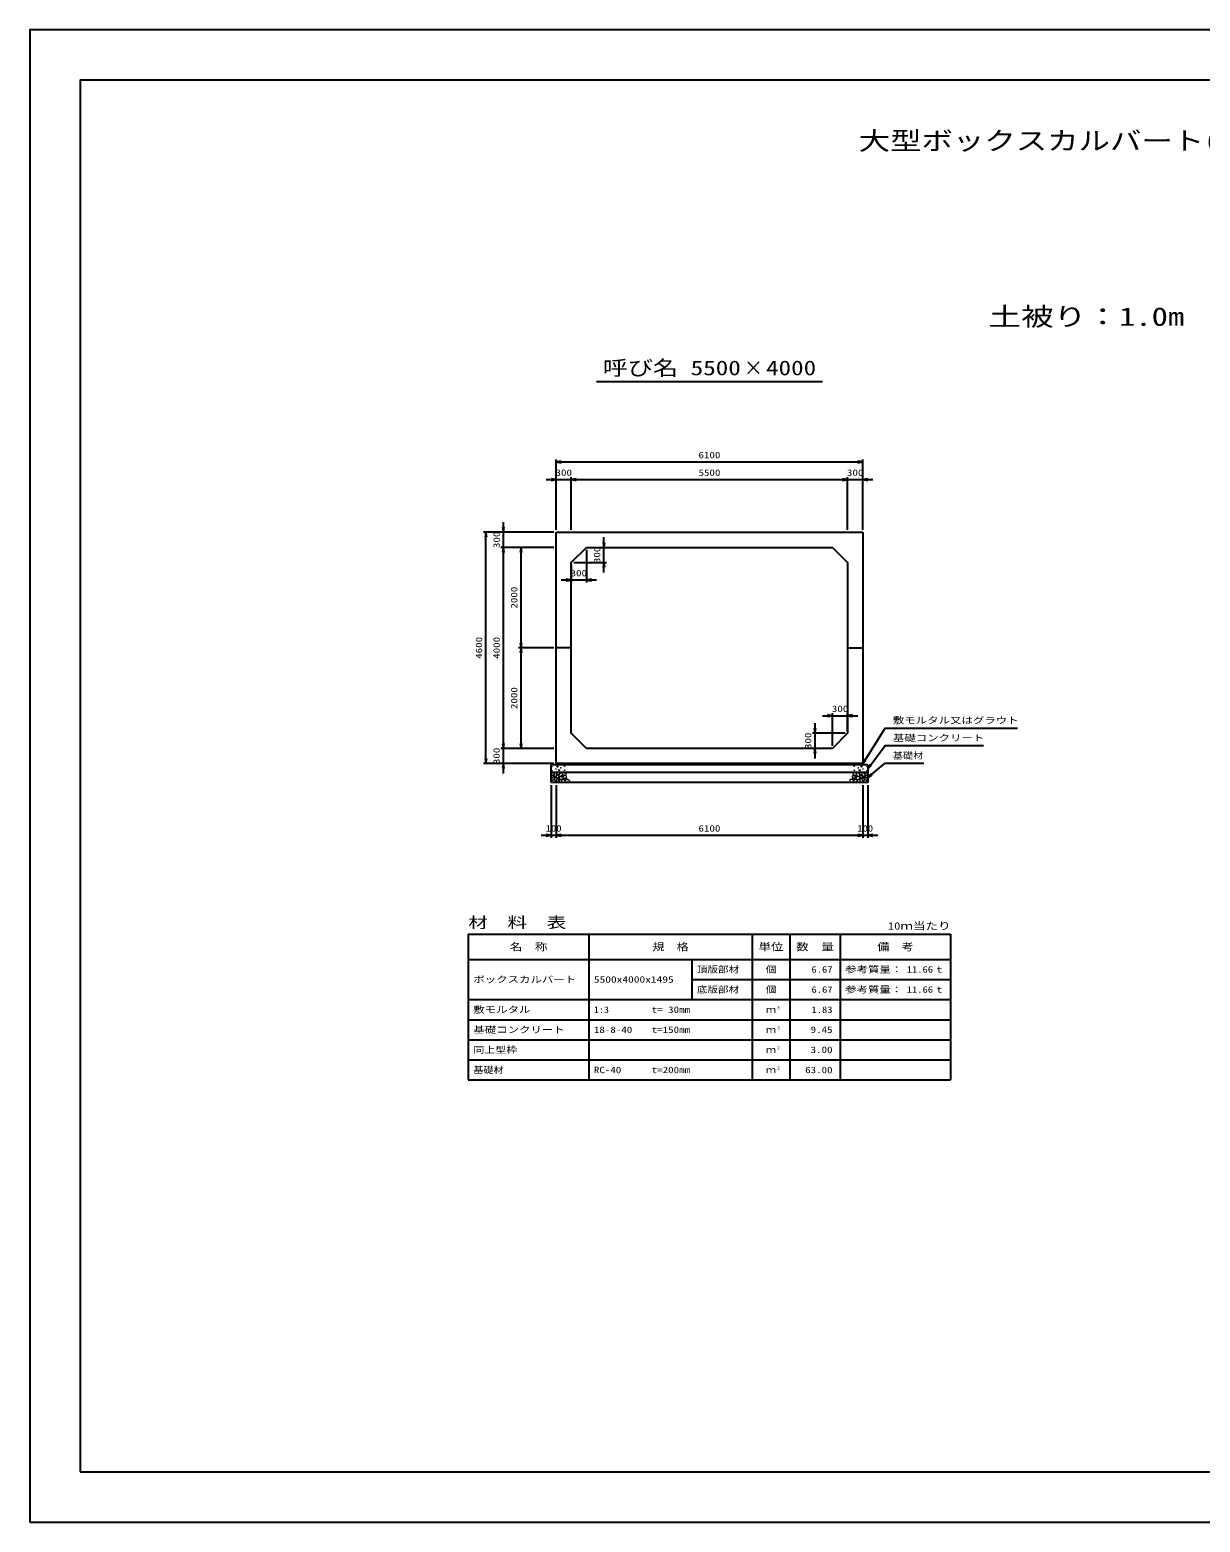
# Model space of a CAD drawing. Units: millimetres at full size. Extents: x 0 to 42050, y 0 to 29700.
# Drawn here: x 0 to 23290, y 0 to 29700 of the extents above; entities that cross this region are included whole.
import ezdxf
from ezdxf.enums import TextEntityAlignment as Align

# ---------------------------------------------------------------- set-up
doc = ezdxf.new("R2010")
doc.units = ezdxf.units.MM
for name, color, linetype, lineweight in [('D-DCR-HCHn', 4, 'Continuous', 9), ('D-MTR-FRAM', 7, 'Continuous', 25), ('D-MTR-LINE', 7, 'Continuous', 25), ('D-STR-DIM', 7, 'Continuous', 25), ('D-STR-STRn', 1, 'Continuous', 25), ('D-STR-TXT', 7, 'Continuous', 25), ('D-TTL', 2, 'Continuous', 25), ('D-TTL-TXT', 7, 'Continuous', 25)]:
    doc.layers.add(name, color=color, linetype=linetype, lineweight=lineweight)
doc.layers.add('D-MTR', color=7, linetype='Continuous')
doc.layers.add('D-MTR-TXT', color=7, linetype='Continuous')
doc.styles.add('ＭＳ ゴシック', font='')
doc.styles.get('ＭＳ ゴシック').set_extended_font_data('MS Gothic')

# ---------------------------------------------------------------- blocks, each defined once
blk = doc.blocks.new('open_arrow')
at = {"color": 0, "linetype": 'Continuous', "lineweight": -2}
blk.add_lwpolyline([(7.5, 1.25), (0, 0), (7.5, -1.25)], dxfattribs=at)

msp = doc.modelspace()

# ---------------------------------------------------------------- linework, layer by layer
at = {"layer": 'D-DCR-HCHn'}
for points in [[(10382.281, 14853.808), (10375.346, 14833.005), (10384.592, 14819.136), (10407.707, 14816.824), (10423.488, 14823.599), (10416.952, 14839.939), (10421.575, 14849.185), (10412.33, 14858.431), (10398.461, 14863.053)], [(10426.198, 14911.594), (10405.395, 14916.217), (10386.904, 14906.971), (10384.592, 14886.168), (10389.215, 14869.988), (10412.33, 14863.053), (10428.51, 14863.053), (10435.444, 14874.611), (10435.444, 14900.037)], [(10444.69, 14913.906), (10437.756, 14893.102), (10440.067, 14869.988), (10423.887, 14844.562), (10444.69, 14833.005), (10467.805, 14844.562), (10481.673, 14863.053), (10486.296, 14893.102), (10481.673, 14909.283), (10467.805, 14916.217)], [(10483.985, 14858.431), (10472.427, 14830.693), (10481.673, 14819.136), (10509.411, 14819.136), (10520.968, 14823.759), (10532.525, 14839.939), (10532.525, 14853.808), (10520.968, 14872.299), (10507.099, 14874.611)], [(10548.447, 14836.214), (10535.689, 14840.569), (10534.425, 14868.678), (10547.512, 14897.359), (10564.448, 14913.536), (10596.403, 14907.032), (10599.133, 14871.913), (10588.816, 14859.876), (10560.739, 14844.301)], [(10579.798, 14845.711), (10581.454, 14839.566), (10587.011, 14835.193), (10599.19, 14833.302), (10610.305, 14839.802), (10620.592, 14849.138), (10629.858, 14857.333), (10629.635, 14863.462), (10623.736, 14868.875), (10609.203, 14870.356), (10596.47, 14864.383), (10587.011, 14855.165), (10582.281, 14850.556)], [(10607.012, 14879.601), (10600.964, 14885.086), (10599.897, 14890.792), (10603.414, 14903.305), (10613.71, 14917.61), (10636.004, 14916.105), (10657.571, 14905.811), (10672.195, 14885.597), (10670.021, 14872.456), (10663.02, 14865.716), (10651.769, 14863.215), (10635.511, 14867.483), (10614.289, 14874.481)], [(10668.372, 14811.832), (10673.688, 14816.874), (10680.476, 14825.68), (10682.145, 14833.275), (10678.144, 14847.685), (10664.088, 14858.67), (10643.907, 14857.89), (10616.698, 14843.001), (10607.086, 14830.757), (10610.152, 14816.784), (10619.778, 14810.04), (10628.599, 14809.145), (10642.363, 14809.524), (10655.808, 14811.002)], [(16381.628, 14811.832), (16376.312, 14816.874), (16369.524, 14825.68), (16367.855, 14833.275), (16371.856, 14847.685), (16385.912, 14858.67), (16406.093, 14857.89), (16433.302, 14843.001), (16442.914, 14830.757), (16439.848, 14816.784), (16430.222, 14810.04), (16421.401, 14809.145), (16407.637, 14809.524), (16394.192, 14811.002)], [(16442.988, 14879.601), (16449.036, 14885.086), (16450.103, 14890.792), (16446.586, 14903.305), (16436.29, 14917.61), (16413.996, 14916.105), (16392.429, 14905.811), (16377.805, 14885.597), (16379.979, 14872.456), (16386.98, 14865.716), (16398.231, 14863.215), (16414.489, 14867.483), (16435.711, 14874.481)], [(16470.202, 14845.711), (16468.546, 14839.566), (16462.989, 14835.193), (16450.81, 14833.302), (16439.695, 14839.802), (16429.408, 14849.138), (16420.142, 14857.333), (16420.365, 14863.462), (16426.264, 14868.875), (16440.797, 14870.356), (16453.53, 14864.383), (16462.989, 14855.165), (16467.719, 14850.556)], [(16501.553, 14836.214), (16514.311, 14840.569), (16515.575, 14868.678), (16502.488, 14897.359), (16485.552, 14913.536), (16453.597, 14907.032), (16450.867, 14871.913), (16461.184, 14859.876), (16489.261, 14844.301)], [(16566.015, 14858.431), (16577.573, 14830.693), (16568.327, 14819.136), (16540.589, 14819.136), (16529.032, 14823.759), (16517.475, 14839.939), (16517.475, 14853.808), (16529.032, 14872.299), (16542.901, 14874.611)], [(16605.31, 14913.906), (16612.244, 14893.102), (16609.933, 14869.988), (16626.113, 14844.562), (16605.31, 14833.005), (16582.195, 14844.562), (16568.327, 14863.053), (16563.704, 14893.102), (16568.327, 14909.283), (16582.195, 14916.217)], [(16623.802, 14911.594), (16644.605, 14916.217), (16663.096, 14906.971), (16665.408, 14886.168), (16660.785, 14869.988), (16637.67, 14863.053), (16621.49, 14863.053), (16614.556, 14874.611), (16614.556, 14900.037)], [(16667.719, 14853.808), (16674.654, 14833.005), (16665.408, 14819.136), (16642.293, 14816.824), (16626.512, 14823.599), (16633.048, 14839.939), (16628.425, 14849.185), (16637.67, 14858.431), (16651.539, 14863.053)], [(10426.155, 14777.009), (10443.277, 14802.692), (10441.137, 14809.112), (10417.594, 14815.533), (10396.192, 14813.393), (10381.21, 14800.551), (10379.07, 14785.57), (10381.21, 14770.588), (10398.332, 14766.308)], [(10434.716, 14723.503), (10449.698, 14729.924), (10453.978, 14751.326), (10445.417, 14766.308), (10430.435, 14770.588), (10411.173, 14768.448), (10389.771, 14759.887), (10379.07, 14747.045), (10379.07, 14732.064), (10385.49, 14723.503), (10411.173, 14725.643)], [(10449.313, 14833.005), (10437.756, 14823.759), (10442.379, 14816.824), (10458.559, 14816.824), (10465.493, 14819.136), (10470.116, 14828.382), (10463.182, 14835.316)], [(10486.082, 14777.009), (10496.783, 14802.692), (10488.222, 14813.393), (10462.539, 14813.393), (10451.838, 14809.112), (10441.137, 14794.131), (10441.137, 14781.289), (10451.838, 14764.167), (10464.679, 14762.027)], [(10481.801, 14729.924), (10481.801, 14755.606), (10471.1, 14762.027), (10460.399, 14755.606), (10458.259, 14740.625), (10460.399, 14727.783), (10475.381, 14723.503)], [(10522.466, 14725.643), (10528.886, 14744.905), (10526.746, 14766.308), (10541.728, 14789.85), (10522.466, 14800.551), (10501.063, 14789.85), (10488.222, 14772.728), (10483.941, 14744.905), (10488.222, 14729.924), (10501.063, 14723.503)], [(10518.185, 14800.551), (10528.886, 14809.112), (10524.606, 14815.533), (10509.624, 14815.533), (10503.204, 14813.393), (10498.923, 14804.832), (10505.344, 14798.411)], [(10539.588, 14727.783), (10558.85, 14723.503), (10575.972, 14732.064), (10578.112, 14751.326), (10575.968, 14774.878), (10552.429, 14782.327), (10537.447, 14778.603), (10531.027, 14762.027), (10531.027, 14738.484)], [(10588.203, 14779.532), (10552.829, 14786.129), (10537.782, 14798.266), (10533.03, 14817.263), (10547.713, 14831.629), (10576.323, 14839.69), (10597.97, 14826.761), (10611.961, 14809.347), (10608.002, 14791.67)], [(10587.352, 14773.637), (10602.306, 14782.556), (10628.44, 14782.292), (10649.93, 14763.525), (10653.643, 14734.899), (10639.853, 14724.245), (10603.098, 14721.871), (10586.731, 14731.633), (10582.172, 14754.06)], [(10624.971, 14785.265), (10629.183, 14788.446), (10632.686, 14793.505), (10632.81, 14800.431), (10628.414, 14806.067), (10620.769, 14807.977), (10614.356, 14806.179), (10612.704, 14800.442), (10611.896, 14794.835), (10612.881, 14787.456), (10618.975, 14784.127)], [(10652.597, 14770.331), (10642.895, 14775.079), (10635.89, 14783.822), (10635.719, 14795.084), (10639.942, 14805.627), (10655.189, 14807.625), (10670.054, 14808.018), (10684.481, 14802.512), (10686.849, 14793.273), (10674.54, 14782.195), (10659.555, 14773.15)], [(10684.972, 14722.493), (10669.837, 14724.274), (10659.866, 14729.787), (10655.835, 14742.722), (10655.945, 14754.963), (10665.172, 14771.678), (10683.242, 14782.822), (10710.731, 14778.403), (10732.453, 14770.334), (10737.643, 14746.125), (10733.03, 14728.257), (10711.884, 14722.877)], [(16365.028, 14722.493), (16380.163, 14724.274), (16390.134, 14729.787), (16394.165, 14742.722), (16394.055, 14754.963), (16384.828, 14771.678), (16366.758, 14782.822), (16339.269, 14778.403), (16317.547, 14770.334), (16312.357, 14746.125), (16316.97, 14728.257), (16338.116, 14722.877)], [(16397.403, 14770.331), (16407.105, 14775.079), (16414.11, 14783.822), (16414.281, 14795.084), (16410.058, 14805.627), (16394.811, 14807.625), (16379.946, 14808.018), (16365.519, 14802.512), (16363.151, 14793.273), (16375.46, 14782.195), (16390.445, 14773.15)], [(16462.648, 14773.637), (16447.694, 14782.556), (16421.56, 14782.292), (16400.07, 14763.525), (16396.357, 14734.899), (16410.147, 14724.245), (16446.902, 14721.871), (16463.269, 14731.633), (16467.828, 14754.06)], [(16425.029, 14785.265), (16420.817, 14788.446), (16417.314, 14793.505), (16417.19, 14800.431), (16421.586, 14806.067), (16429.231, 14807.977), (16435.644, 14806.179), (16437.296, 14800.442), (16438.104, 14794.835), (16437.119, 14787.456), (16431.025, 14784.127)], [(16461.797, 14779.532), (16497.171, 14786.129), (16512.218, 14798.266), (16516.97, 14817.263), (16502.287, 14831.629), (16473.677, 14839.69), (16452.03, 14826.761), (16438.039, 14809.347), (16441.998, 14791.67)], [(16510.412, 14727.783), (16491.15, 14723.503), (16474.028, 14732.064), (16471.888, 14751.326), (16474.032, 14774.878), (16497.571, 14782.327), (16512.553, 14778.603), (16518.973, 14762.027), (16518.973, 14738.484)], [(16527.534, 14725.643), (16521.114, 14744.905), (16523.254, 14766.308), (16508.272, 14789.85), (16527.534, 14800.551), (16548.937, 14789.85), (16561.778, 14772.728), (16566.059, 14744.905), (16561.778, 14729.924), (16548.937, 14723.503)], [(16531.815, 14800.551), (16521.114, 14809.112), (16525.394, 14815.533), (16540.376, 14815.533), (16546.796, 14813.393), (16551.077, 14804.832), (16544.656, 14798.411)], [(16563.918, 14777.009), (16553.217, 14802.692), (16561.778, 14813.393), (16587.461, 14813.393), (16598.162, 14809.112), (16608.863, 14794.131), (16608.863, 14781.289), (16598.162, 14764.167), (16585.321, 14762.027)], [(16568.199, 14729.924), (16568.199, 14755.606), (16578.9, 14762.027), (16589.601, 14755.606), (16591.741, 14740.625), (16589.601, 14727.783), (16574.619, 14723.503)], [(16600.687, 14833.005), (16612.244, 14823.759), (16607.621, 14816.824), (16591.441, 14816.824), (16584.507, 14819.136), (16579.884, 14828.382), (16586.818, 14835.316)], [(16615.284, 14723.503), (16600.302, 14729.924), (16596.022, 14751.326), (16604.583, 14766.308), (16619.565, 14770.588), (16638.827, 14768.448), (16660.229, 14759.887), (16670.93, 14747.045), (16670.93, 14732.064), (16664.51, 14723.503), (16638.827, 14725.643)], [(16623.845, 14777.009), (16606.723, 14802.692), (16608.863, 14809.112), (16632.406, 14815.533), (16653.808, 14813.393), (16668.79, 14800.551), (16670.93, 14785.57), (16668.79, 14770.588), (16651.668, 14766.308)]]:
    msp.add_lwpolyline(points, close=True, dxfattribs=at)
for points in [[(10518.432, 14918.547), (10501.093, 14916.446), (10489.258, 14908.701), (10489.626, 14889.819), (10495.514, 14876.087), (10510.025, 14876.185), (10530.107, 14879.153), (10539.799, 14893.689), (10549.082, 14903.492), (10551.884, 14914.345), (10539.099, 14918.547), (10518.082, 14918.547)], [(16531.568, 14918.547), (16548.907, 14916.446), (16560.742, 14908.701), (16560.374, 14889.819), (16554.486, 14876.087), (16539.975, 14876.185), (16519.893, 14879.153), (16510.201, 14893.689), (16500.918, 14903.492), (16498.116, 14914.345), (16510.901, 14918.547), (16531.918, 14918.547)]]:
    msp.add_lwpolyline(points, dxfattribs=at)
for centre, radius in [((10391.091, 15036.145), 4.5), ((10392.803, 14955.879), 4.5), ((10468.437, 14988.641), 4.5), ((10500.004, 15036.145), 11.25), ((10534.996, 14964.955), 11.25), ((10566.563, 15012.459), 4.5), ((10642.197, 15045.221), 4.5), ((10643.909, 14964.955), 4.5), ((16406.091, 14964.955), 4.5), ((16407.803, 15045.221), 4.5), ((16483.437, 15012.459), 4.5), ((16515.004, 14964.955), 11.25), ((16549.996, 15036.145), 11.25), ((16581.563, 14988.641), 4.5), ((16657.197, 14955.879), 4.5), ((16658.909, 15036.145), 4.5)]:
    msp.add_circle(centre, radius, dxfattribs=at)
at = {"layer": 'D-MTR-FRAM'}
for p, q in [((8725, 11700), (18325, 11700)), ((8725, 11700), (8725, 8800)), ((18325, 11700), (18325, 8800)), ((8725, 8800), (18325, 8800))]:
    msp.add_line(p, q, dxfattribs=at)
at = {"layer": 'D-MTR-LINE'}
for p, q in [((11125, 11700), (11125, 8800)), ((14375, 11700), (14375, 8800)), ((15125, 11700), (15125, 8800)), ((16125, 11700), (16125, 8800)), ((8725, 11200), (18325, 11200)), ((13175, 11200), (13175, 10400)), ((13175, 10800), (18325, 10800)), ((8725, 10400), (18325, 10400)), ((8725, 10000), (18325, 10000)), ((8725, 9600), (18325, 9600)), ((8725, 9200), (18325, 9200))]:
    msp.add_line(p, q, dxfattribs=at)
at = {"layer": 'D-STR-DIM'}
for p, q in [((10475, 19750), (10475, 21150)), ((10475, 21100), (16575, 21100)), ((16575, 19750), (16575, 21150)), ((10475, 19750), (10475, 20800)), ((10775, 19750), (10775, 20800)), ((10775, 19750), (10775, 20800)), ((16275, 19750), (16275, 20800)), ((16275, 19750), (16275, 20800)), ((16575, 19750), (16575, 20800)), ((10275, 20750), (10975, 20750)), ((10775, 20750), (16275, 20750)), ((16075, 20750), (16775, 20750)), ((9425, 19200), (9425, 19900)), ((10425, 19700), (9025, 19700)), ((9075, 15100), (9075, 19700)), ((10425, 19700), (9375, 19700)), ((10425, 19400), (9375, 19400)), ((10425, 19400), (9375, 19400)), ((9425, 15400), (9425, 19400)), ((10425, 19400), (9725, 19400)), ((9775, 17400), (9775, 19400)), ((11075, 19350), (11075, 18700)), ((11125, 19400), (11475, 19400)), ((11425, 18900), (11425, 19600)), ((10775, 19050), (10775, 18700)), ((10825, 19100), (11475, 19100)), ((11275, 18750), (10575, 18750)), ((10425, 17400), (9725, 17400)), ((10425, 17400), (9725, 17400)), ((9775, 15400), (9775, 17400)), ((15775, 16050), (16475, 16050)), ((15975, 15450), (15975, 16100)), ((16275, 15750), (16275, 16100)), ((15625, 15900), (15625, 15200)), ((9425, 14900), (9425, 15600)), ((16225, 15700), (15575, 15700)), ((10425, 15400), (9375, 15400)), ((10425, 15400), (9375, 15400)), ((10425, 15400), (9725, 15400)), ((15925, 15400), (15575, 15400)), ((10425, 15100), (9025, 15100)), ((10425, 15100), (9375, 15100)), ((10375, 14670), (10375, 13620)), ((10475, 14670), (10475, 13620)), ((10475, 14670), (10475, 13620)), ((16575, 14670), (16575, 13620)), ((16575, 14670), (16575, 13620)), ((16675, 14670), (16675, 13620)), ((10175, 13670), (10675, 13670)), ((10475, 13670), (16575, 13670)), ((16375, 13670), (16875, 13670))]:
    msp.add_line(p, q, dxfattribs=at)
at = {"layer": 'D-STR-STRn'}
for p, q in [((10475, 19700), (16575, 19700)), ((10475, 15100), (10475, 19700)), ((16575, 19700), (16575, 15100)), ((10775, 19100), (11075, 19400)), ((11075, 19400), (15975, 19400)), ((15975, 19400), (16275, 19100)), ((10775, 15700), (10775, 19100)), ((16275, 19100), (16275, 15700)), ((10775, 17400), (10475, 17400)), ((16275, 17400), (16575, 17400)), ((11075, 15400), (10775, 15700)), ((16275, 15700), (15975, 15400)), ((15975, 15400), (11075, 15400)), ((16675, 15070), (10375, 15070)), ((10375, 14720), (10375, 15070)), ((16675, 14920), (10375, 14920)), ((16575, 15100), (10475, 15100)), ((10475, 15100), (10475, 15070)), ((16575, 15100), (16575, 15070)), ((16675, 15070), (16675, 14720)), ((16675, 14720), (10375, 14720))]:
    msp.add_line(p, q, dxfattribs=at)
at = {"layer": 'D-STR-TXT'}
for points in [[(16575, 15090), (17025, 15805), (17125, 15805), (19658.756, 15805)], [(16675, 14995), (17025, 15455), (17125, 15455), (18976.523, 15455)], [(16675, 14820), (17025, 15105), (17125, 15105), (17789.721, 15105)]]:
    msp.add_lwpolyline(points, dxfattribs=at)
at = {"layer": 'D-TTL'}
for points in [[(0, 0), (42050, 0), (42050, 29700), (0, 29700)], [(1000, 1000), (41050, 1000), (41050, 28700), (1000, 28700)]]:
    msp.add_lwpolyline(points, close=True, dxfattribs=at)
at = {"layer": 'D-TTL-TXT'}
msp.add_line((11275, 22700), (15775, 22700), dxfattribs=at)

# ---------------------------------------------------------------- block references
at = {"layer": 'D-STR-DIM', "xscale": 13.3, "yscale": 13.3}
for p in [(10475, 21100), (10775, 20750), (10775, 20750), (16575, 20750), (11075, 18750), (16275, 16050), (10475, 13670), (10475, 13670), (16675, 13670)]:
    msp.add_blockref('open_arrow', p, dxfattribs=at)
for p, rotation in [((16575, 21100), 180), ((10475, 20750), 180), ((16275, 20750), 180), ((16275, 20750), 180), ((9075, 19700), 270), ((9425, 19700), 90), ((9425, 19400), 270), ((9425, 19400), 270), ((9775, 19400), 270), ((11425, 19400), 90), ((11425, 19100), 270), ((10775, 18750), 180), ((9775, 17400), 90), ((9775, 17400), 270), ((15975, 16050), 180), ((15625, 15700), 90), ((9425, 15400), 90), ((9425, 15400), 90), ((9775, 15400), 90), ((9075, 15100), 90), ((15625, 15400), 270), ((9425, 15100), 270), ((10375, 13670), 180), ((16575, 13670), 180), ((16575, 13670), 180)]:
    msp.add_blockref('open_arrow', p, dxfattribs=dict(at, rotation=rotation))
at = {"layer": 'D-STR-TXT', "xscale": 13.3, "yscale": 13.3}
for p, rotation in [((16575, 15090), 57.8), ((16675, 14995), 52.7), ((16675, 14820), 39.2)]:
    msp.add_blockref('open_arrow', p, dxfattribs=dict(at, rotation=rotation))

# ---------------------------------------------------------------- texts
at = {"layer": 'D-MTR', "style": 'ＭＳ ゴシック', "width": 1.3}
msp.add_text('材\u3000料\u3000表', height=219.9, dxfattribs=at).set_placement((8725, 11760), align=Align.BOTTOM_LEFT)
at = {"layer": 'D-MTR', "style": 'ＭＳ ゴシック', "width": 1.25}
msp.add_text('10ｍ当たり', height=146.6, dxfattribs=at).set_placement((18325, 11748.333), align=Align.BOTTOM_RIGHT)
at = {"layer": 'D-MTR-TXT', "style": 'ＭＳ ゴシック'}
for s, height, width, p in [('名\u3000称', 146.6, 1.25, (9925, 11450)), ('規\u3000格', 146.6, 1.2, (12750, 11450)), ('単位', 146.6, 1.25, (14750, 11450)), ('数\u3000量', 146.6, 1.25, (15625, 11450)), ('備\u3000考', 146.6, 1.2, (17225, 11450)), ('個', 128.3, 1.2, (14750, 11000)), ('個', 128.3, 1.2, (14750, 10600)), ('ｍ', 128.3, 1.15, (14750, 10200)), ('ｍ', 128.3, 1.15, (14750, 9800)), ('ｍ', 128.3, 1.15, (14750, 9400)), ('ｍ', 128.3, 1.15, (14750, 9000))]:
    msp.add_text(s, height=height, dxfattribs=dict(at, width=width)).set_placement(p, align=Align.MIDDLE_CENTER)
for s, width, p in [('頂版部材', 1.2, (13275, 11000)), ('参考質量：      t', 1.3, (16225, 11000)), ('ボックスカルバート', 1.3, (8825, 10800)), ('5500x4000x1495', 1.3, (11225, 10800)), ('底版部材', 1.2, (13275, 10600)), ('参考質量：      t', 1.3, (16225, 10600)), ('敷モルタル', 1.3, (8825, 10200)), ('1:3', 1.15, (11225, 10200)), ('t= 30mm', 1.25, (12375, 10200)), ('基礎コンクリート', 1.3, (8825, 9800)), ('18-8-40', 1.25, (11225, 9800)), ('t=150mm', 1.25, (12375, 9800)), ('同上型枠', 1.25, (8825, 9400)), ('基礎材', 1.15, (8825, 9000)), ('RC-40', 1.25, (11225, 9000)), ('t=200mm', 1.25, (12375, 9000))]:
    msp.add_text(s, height=128.3, dxfattribs=dict(at, width=width)).set_placement(p, align=Align.MIDDLE_LEFT)
for s, width, p in [('6.67', 1.2, (15975, 11000)), ('11.66', 1.2, (17975, 11000)), ('6.67', 1.2, (15975, 10600)), ('11.66', 1.2, (17975, 10600)), ('1.83', 1.2, (15975, 10200)), ('9.45', 1.25, (15975, 9800)), ('3.00', 1.25, (15975, 9400)), ('63.00', 1.25, (15975, 9000))]:
    msp.add_text(s, height=128.3, dxfattribs=dict(at, width=width)).set_placement(p, align=Align.MIDDLE_RIGHT)
at = {"layer": 'D-MTR-TXT', "style": 'ＭＳ ゴシック', "width": 1.15}
for s, p in [('3', (14875, 10188.333)), ('3', (14875, 9788.333)), ('2', (14875, 9388.333)), ('2', (14875, 8988.333))]:
    msp.add_text(s, height=64.15, dxfattribs=at).set_placement(p, align=Align.BOTTOM_LEFT)
at = {"layer": 'D-STR-DIM', "style": 'ＭＳ ゴシック'}
for s, width, p in [('6100', 1.25, (13525, 21237.5)), ('300', 1.25, (10625, 20887.5)), ('5500', 1.25, (13525, 20887.5)), ('300', 1.25, (16425, 20887.5)), ('300', 1.25, (10925, 18887.5)), ('300', 1.25, (16125, 16187.5)), ('100', 1.2, (10425, 13807.5)), ('6100', 1.25, (13525, 13807.5)), ('100', 1.2, (16625, 13807.5))]:
    msp.add_text(s, height=128.3, dxfattribs=dict(at, width=width)).set_placement(p, align=Align.MIDDLE_CENTER)
at = {"layer": 'D-STR-DIM', "style": 'ＭＳ ゴシック', "width": 1.25}
for s, p in [('300', (9287.5, 19550)), ('300', (11287.5, 19250)), ('2000', (9637.5, 18400)), ('4600', (8937.5, 17400)), ('4000', (9287.5, 17400)), ('2000', (9637.5, 16400)), ('300', (15487.5, 15550)), ('300', (9287.5, 15250))]:
    msp.add_text(s, height=128.3, rotation=90, dxfattribs=at).set_placement(p, align=Align.MIDDLE_CENTER)
at = {"layer": 'D-STR-TXT', "style": 'ＭＳ ゴシック'}
for s, width, p in [('敷モルタル又はグラウト', 1.3, (17175, 15855)), ('基礎コンクリート', 1.3, (17175, 15505)), ('基礎材', 1.15, (17175, 15155))]:
    msp.add_text(s, height=128.3, dxfattribs=dict(at, width=width)).set_placement(p, align=Align.BOTTOM_LEFT)
at = {"layer": 'D-TTL-TXT', "style": 'ＭＳ ゴシック'}
for s, height, width, p in [('大型ボックスカルバート(2分割)', 366.6, 1.25, (21025, 27200)), ('土被り：1.0m', 366.6, 1.3, (21025, 23700)), ('呼び名', 293.3, 1.25, (12150, 22737.5)), ('5500', 293.3, 1.25, (13650, 22737.5)), ('×', 293.3, 0.95, (14400, 22737.5)), ('4000', 293.3, 1.25, (15150, 22737.5))]:
    msp.add_text(s, height=height, dxfattribs=dict(at, width=width)).set_placement(p, align=Align.BOTTOM_CENTER)

doc.saveas('drawing.dxf')
